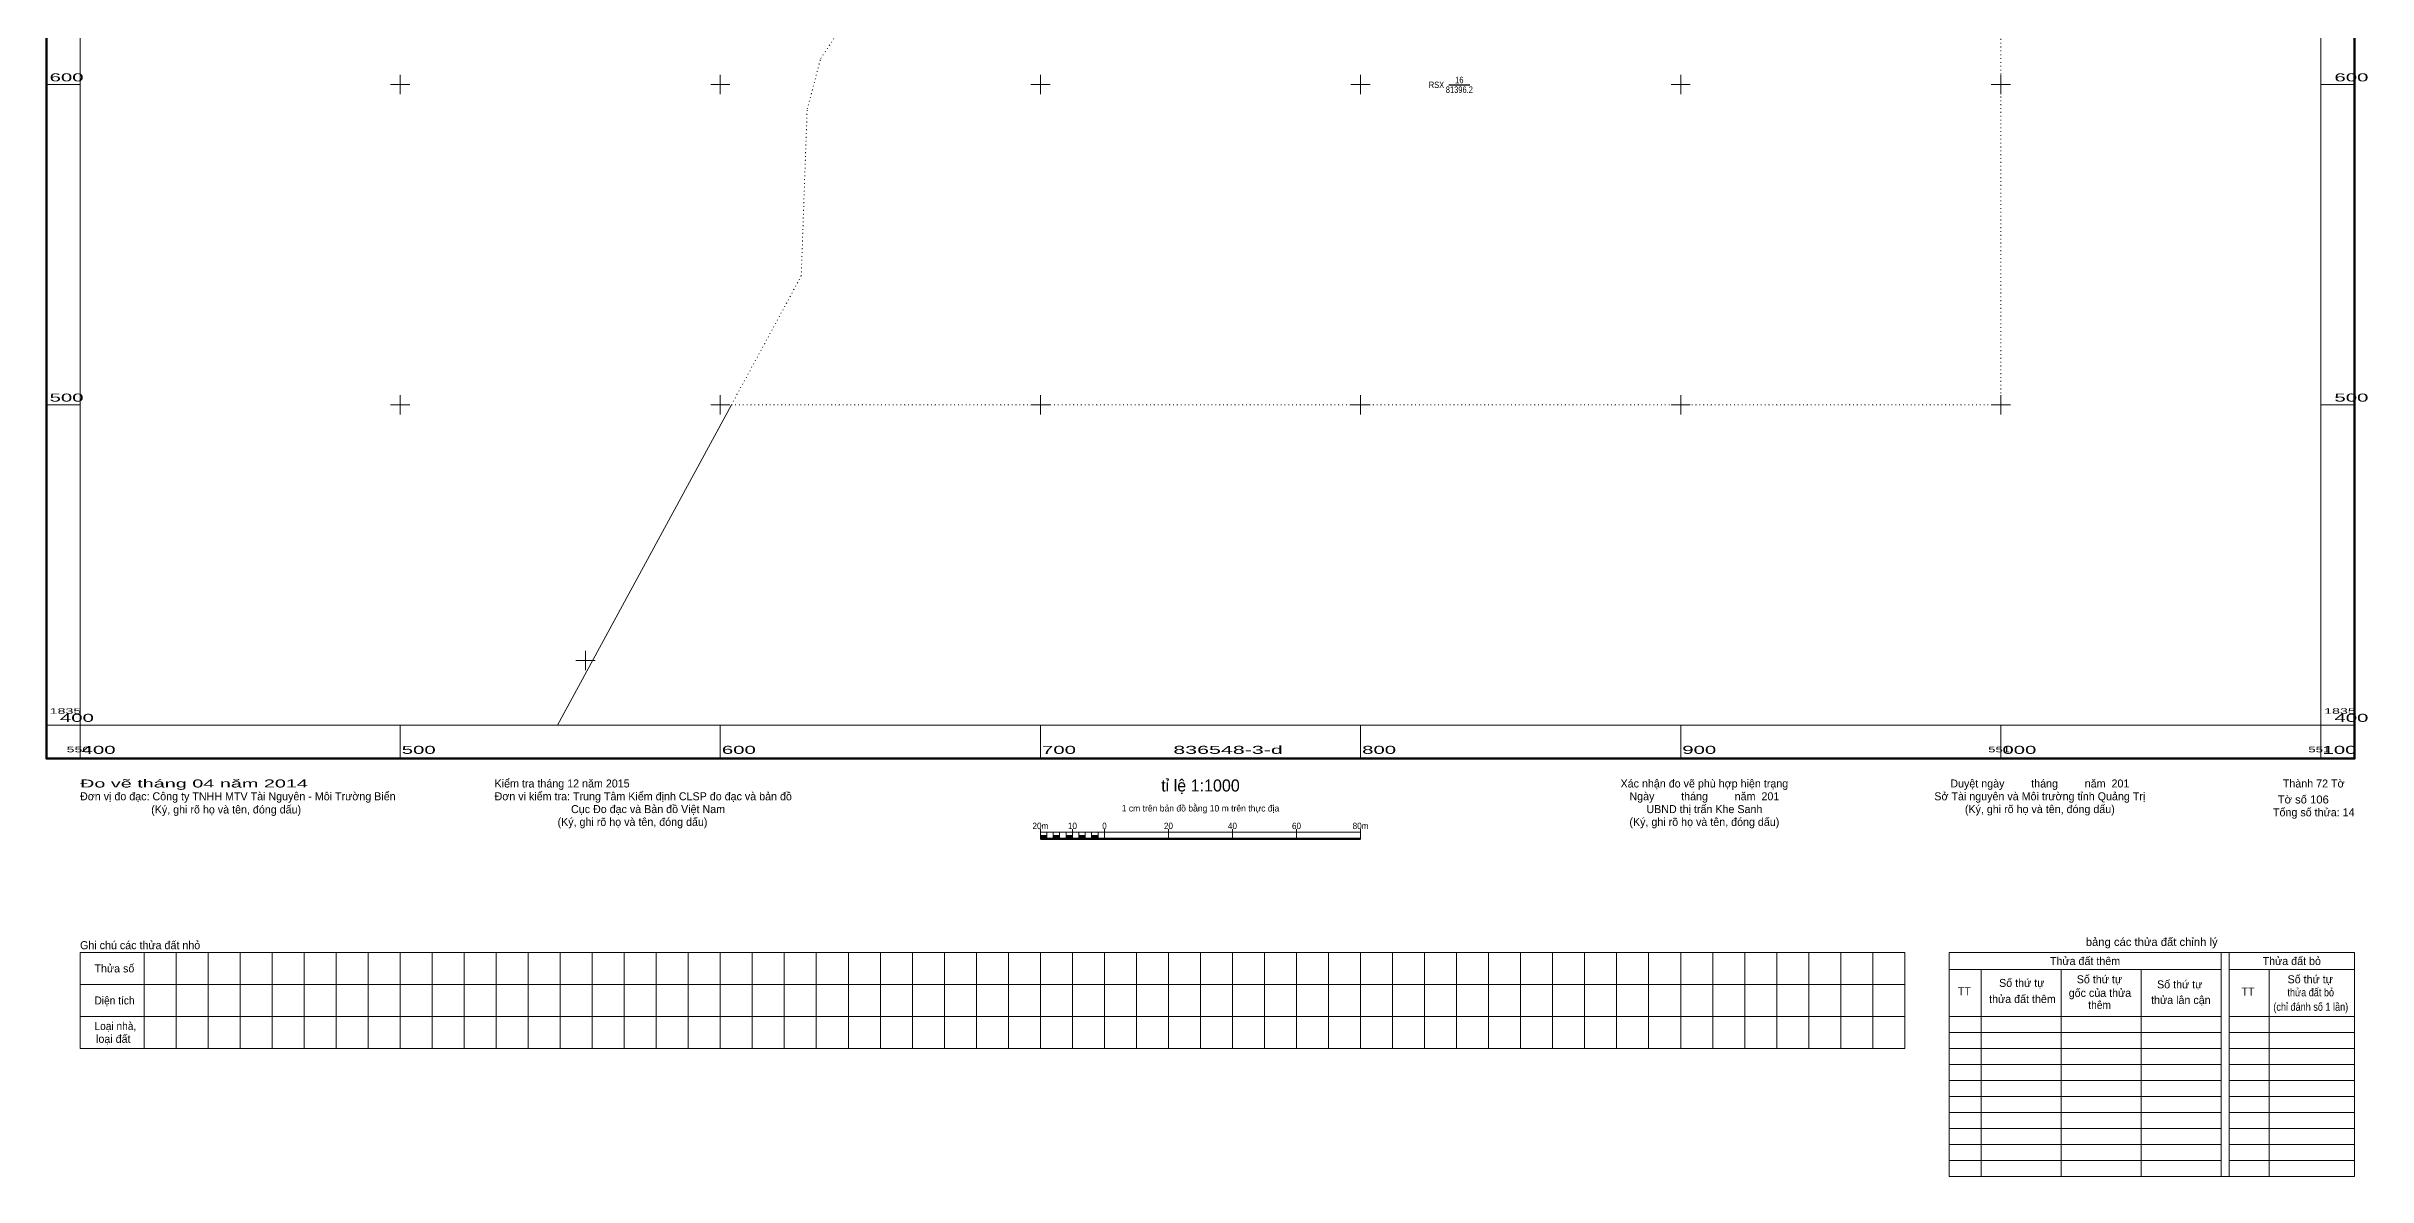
# Model space of a CAD drawing. Header units: metres. Extents: x 550390 to 551118, y 1835259 to 1836146.
# Drawn here: x 550390 to 551115, y 1835259 to 1835612 of the extents above; entities that cross this region are included whole.
import ezdxf
from ezdxf.enums import TextEntityAlignment as Align

# ---------------------------------------------------------------- set-up
doc = ezdxf.new("R2010")
doc.units = ezdxf.units.M
doc.header["$LTSCALE"] = 0.8
doc.linetypes.add('DOTTED', pattern=[1.5, 0.3, -1.2])
for name, color, linetype, lineweight in [('13', 7, 'Continuous', 25), ('23', 7, 'Continuous', 13), ('24', 7, 'DOTTED', 13), ('46', 7, 'DOTTED', 13), ('63', 7, 'Continuous', 13)]:
    doc.layers.add(name, color=color, linetype=linetype, lineweight=lineweight)

msp = doc.modelspace()

# ---------------------------------------------------------------- hatches: boundary and pattern name
at = {"layer": '23'}
for points in [[(550700, 1835364.5), (550700, 1835365.5), (550702, 1835365.5), (550702, 1835364.5)], [(550704, 1835364.5), (550704, 1835365.5), (550706, 1835365.5), (550706, 1835364.5)], [(550708, 1835364.5), (550708, 1835365.5), (550710, 1835365.5), (550710, 1835364.5)], [(550712, 1835364.5), (550712, 1835365.5), (550714, 1835365.5), (550714, 1835364.5)], [(550716, 1835364.5), (550716, 1835365.5), (550718, 1835365.5), (550718, 1835364.5)]]:
    msp.add_hatch(color=256, dxfattribs=at).paths.add_polyline_path(points)

# ---------------------------------------------------------------- linework, layer by layer
at = {"layer": '13'}
msp.add_line((550827.58, 1835599.92), (550834.15, 1835599.92), dxfattribs=at)
at = {"layer": '23'}
for p, q in [((550700, 1835364.5), (550700, 1835367.5)), ((550710, 1835364.5), (550710, 1835367.5)), ((550720, 1835364.5), (550720, 1835367.5)), ((550740, 1835364.5), (550740, 1835367.5)), ((550760, 1835364.5), (550760, 1835367.5)), ((550780, 1835364.5), (550780, 1835367.5)), ((550800, 1835364.5), (550800, 1835367.5)), ((550700, 1835366.5), (550800, 1835366.5)), ((550702, 1835364.5), (550702, 1835366.5)), ((550704, 1835364.5), (550704, 1835366.5)), ((550706, 1835364.5), (550706, 1835366.5)), ((550708, 1835364.5), (550708, 1835366.5)), ((550710, 1835364.5), (550710, 1835366.5)), ((550712, 1835364.5), (550712, 1835366.5)), ((550714, 1835364.5), (550714, 1835366.5)), ((550716, 1835364.5), (550716, 1835366.5)), ((550718, 1835364.5), (550718, 1835366.5)), ((550420, 1835329), (550420, 1835299)), ((550430, 1835329), (550430, 1835299)), ((550440, 1835329), (550440, 1835299)), ((550450, 1835329), (550450, 1835299)), ((550460, 1835329), (550460, 1835299)), ((550470, 1835329), (550470, 1835299)), ((550480, 1835329), (550480, 1835299)), ((550490, 1835329), (550490, 1835299)), ((550500, 1835329), (550500, 1835299)), ((550510, 1835329), (550510, 1835299)), ((550520, 1835329), (550520, 1835299)), ((550530, 1835329), (550530, 1835299)), ((550540, 1835329), (550540, 1835299)), ((550550, 1835329), (550550, 1835299)), ((550560, 1835329), (550560, 1835299)), ((550570, 1835329), (550570, 1835299)), ((550580, 1835329), (550580, 1835299)), ((550590, 1835329), (550590, 1835299)), ((550600, 1835329), (550600, 1835299)), ((550610, 1835329), (550610, 1835299)), ((550620, 1835329), (550620, 1835299)), ((550630, 1835329), (550630, 1835299)), ((550640, 1835329), (550640, 1835299)), ((550650, 1835329), (550650, 1835299)), ((550660, 1835329), (550660, 1835299)), ((550670, 1835329), (550670, 1835299)), ((550680, 1835329), (550680, 1835299)), ((550690, 1835329), (550690, 1835299)), ((550700, 1835329), (550700, 1835299)), ((550710, 1835329), (550710, 1835299)), ((550720, 1835329), (550720, 1835299)), ((550730, 1835329), (550730, 1835299)), ((550740, 1835329), (550740, 1835299)), ((550750, 1835329), (550750, 1835299)), ((550760, 1835329), (550760, 1835299)), ((550770, 1835329), (550770, 1835299)), ((550780, 1835329), (550780, 1835299)), ((550790, 1835329), (550790, 1835299)), ((550800, 1835329), (550800, 1835299)), ((550810, 1835329), (550810, 1835299)), ((550820, 1835329), (550820, 1835299)), ((550830, 1835329), (550830, 1835299)), ((550840, 1835329), (550840, 1835299)), ((550850, 1835329), (550850, 1835299)), ((550860, 1835329), (550860, 1835299)), ((550870, 1835329), (550870, 1835299)), ((550880, 1835329), (550880, 1835299)), ((550890, 1835329), (550890, 1835299)), ((550900, 1835329), (550900, 1835299)), ((550910, 1835329), (550910, 1835299)), ((550920, 1835329), (550920, 1835299)), ((550930, 1835329), (550930, 1835299)), ((550940, 1835329), (550940, 1835299)), ((550950, 1835329), (550950, 1835299)), ((550960, 1835329), (550960, 1835299)), ((550970, 1835329), (550970, 1835299)), ((550983.84, 1835329), (551110.5, 1835329)), ((550983.84, 1835329), (550983.84, 1835259)), ((551068.84, 1835329), (551068.84, 1835259)), ((551071.34, 1835329), (551071.34, 1835259)), ((551110.5, 1835329), (551110.5, 1835259)), ((550400, 1835319), (550970, 1835319)), ((550983.84, 1835323.63), (551068.84, 1835323.63)), ((550993.84, 1835323.63), (550993.84, 1835259)), ((551018.84, 1835323.63), (551018.84, 1835259)), ((551043.84, 1835323.63), (551043.84, 1835259)), ((551071.34, 1835323.63), (551110.5, 1835323.63)), ((551083.84, 1835323.63), (551083.84, 1835259)), ((550400, 1835309), (550970, 1835309)), ((550983.84, 1835309), (551068.84, 1835309)), ((550983.84, 1835304), (551068.84, 1835304)), ((551071.34, 1835309), (551110.5, 1835309)), ((551071.34, 1835304), (551110.5, 1835304)), ((550983.84, 1835299), (551068.84, 1835299)), ((551071.34, 1835299), (551110.5, 1835299)), ((550983.84, 1835294), (551068.84, 1835294)), ((550983.84, 1835289), (551068.84, 1835289)), ((551071.34, 1835294), (551110.5, 1835294)), ((551071.34, 1835289), (551110.5, 1835289)), ((550983.84, 1835284), (551068.84, 1835284)), ((551071.34, 1835284), (551110.5, 1835284)), ((550983.84, 1835279), (551068.84, 1835279)), ((550983.84, 1835274), (551068.84, 1835274)), ((551110.5, 1835279), (551071.34, 1835279)), ((551071.34, 1835274), (551110.5, 1835274)), ((550983.84, 1835269), (551068.84, 1835269)), ((551110.5, 1835269), (551071.34, 1835269)), ((550983.84, 1835264), (551068.84, 1835264)), ((550983.84, 1835259), (551068.84, 1835259)), ((551068.84, 1835259), (551071.34, 1835259)), ((551071.34, 1835264), (551110.5, 1835264)), ((551110.5, 1835259), (551071.34, 1835259))]:
    msp.add_line(p, q, dxfattribs=at)
at = {"layer": '23', "lineweight": 53}
msp.add_line((550700, 1835364.5), (550800, 1835364.5), dxfattribs=at)
at = {"layer": '23'}
for points in [[(550700, 1835364.5), (550700, 1835365.5), (550702, 1835365.5), (550702, 1835364.5)], [(550704, 1835364.5), (550704, 1835365.5), (550706, 1835365.5), (550706, 1835364.5)], [(550708, 1835364.5), (550708, 1835365.5), (550710, 1835365.5), (550710, 1835364.5)], [(550712, 1835364.5), (550712, 1835365.5), (550714, 1835365.5), (550714, 1835364.5)], [(550716, 1835364.5), (550716, 1835365.5), (550718, 1835365.5), (550718, 1835364.5)]]:
    msp.add_lwpolyline(points, close=True, dxfattribs=at)
msp.add_lwpolyline([(550970, 1835299), (550400, 1835299), (550400, 1835329), (550970, 1835329)], dxfattribs=at)
at = {"layer": '24'}
msp.add_lwpolyline([(550603.46, 1835500), (551000, 1835500), (551000, 1835713.28)], dxfattribs=at)
at = {"layer": '46', "linetype": 'Continuous'}
msp.add_line((550549.2, 1835400), (550603.46, 1835500), dxfattribs=at)
at = {"layer": '46'}
msp.add_lwpolyline([(550603.46, 1835500), (550625.29, 1835540.23), (550627.13, 1835592.4), (550631.38, 1835608.18), (550636.85, 1835616.37)], dxfattribs=at)
at = {"layer": '63'}
for p, q in [((550400, 1835600), (550389.5, 1835600)), ((550497, 1835600), (550503, 1835600)), ((550500, 1835597), (550500, 1835603)), ((550597, 1835600), (550603, 1835600)), ((550600, 1835597), (550600, 1835603)), ((550697, 1835600), (550703, 1835600)), ((550700, 1835597), (550700, 1835603)), ((550797, 1835600), (550803, 1835600)), ((550800, 1835597), (550800, 1835603)), ((550897, 1835600), (550903, 1835600)), ((550900, 1835597), (550900, 1835603)), ((550997, 1835600), (551003, 1835600)), ((551000, 1835597), (551000, 1835603)), ((551100, 1835600), (551110.5, 1835600)), ((550400, 1835500), (550389.5, 1835500)), ((550497, 1835500), (550503, 1835500)), ((550500, 1835497), (550500, 1835503)), ((550597, 1835500), (550603, 1835500)), ((550600, 1835497), (550600, 1835503)), ((550697, 1835500), (550703, 1835500)), ((550700, 1835497), (550700, 1835503)), ((550797, 1835500), (550803, 1835500)), ((550800, 1835497), (550800, 1835503)), ((550897, 1835500), (550903, 1835500)), ((550900, 1835497), (550900, 1835503)), ((550997, 1835500), (551003, 1835500)), ((551000, 1835497), (551000, 1835503)), ((551100, 1835500), (551110.5, 1835500)), ((550554.9, 1835420.13), (550560.9, 1835420.13)), ((550557.9, 1835417.13), (550557.9, 1835423.13)), ((550400, 1835400), (550389.5, 1835400)), ((550400, 1835400), (550400, 1835389.5)), ((550500, 1835400), (550500, 1835389.5)), ((550600, 1835400), (550600, 1835389.5)), ((550700, 1835400), (550700, 1835389.5)), ((550800, 1835400), (550800, 1835389.5)), ((550900, 1835400), (550900, 1835389.5)), ((551000, 1835400), (551000, 1835389.5)), ((551100, 1835400), (551100, 1835389.5)), ((551100, 1835400), (551110.5, 1835400))]:
    msp.add_line(p, q, dxfattribs=at)
at = {"layer": '63', "lineweight": 158}
msp.add_lwpolyline([(550389.5, 1836110.5), (551110.5, 1836110.5), (551110.5, 1835389.5), (550389.5, 1835389.5)], close=True, dxfattribs=at)
at = {"layer": '63'}
msp.add_lwpolyline([(551100, 1835887.96), (551100, 1835400), (550400, 1835400), (550400, 1836100), (550887.7, 1836100)], dxfattribs=at)

# ---------------------------------------------------------------- texts
at = {"layer": '13', "width": 0.8}
msp.add_text('RSX ', height=2, dxfattribs=at).set_placement((550826.76, 1835598.92), align=Align.RIGHT)
at = {"layer": '13', "width": 0.85}
for s, p in [('81396.2', (550830.865, 1835597.41)), ('16', (550830.865, 1835600.43))]:
    msp.add_text(s, height=2, dxfattribs=at).set_placement(p, align=Align.CENTER)
at = {"layer": '23'}
for s, width, p in [('Đo vẽ tháng 04 năm 2014', 1.85, (550400, 1835380.5)), ('Diện tích', 0.95, (550404.5, 1835312.75)), ('Loại nhà,', 0.95, (550404.5, 1835304.75))]:
    msp.add_text(s, height=2.5, dxfattribs=dict(at, width=width)).set_placement(p)
for s, p in [('Kiểm tra tháng 12 năm 2015', (550529.5, 1835380.5)), ('Đơn vị đo đạc: Công ty TNHH MTV Tài Nguyên - Môi Trường Biển', (550400, 1835376.5)), ('Đơn vi kiểm tra: Trung Tâm Kiểm định CLSP đo đạc và bản đồ', (550529.5, 1835376.5)), ('Cục Đo đạc và Bản đồ Việt Nam', (550553.37, 1835372.5)), ('(Ký, ghi rõ họ và tên, đóng dấu)', (550549.16, 1835368.5)), ('Ghi chú các thửa đất nhỏ', (550400, 1835330)), ('Thửa số', (550404.5, 1835322.75)), ('loại đất', (550405, 1835300.75))]:
    msp.add_text(s, height=2.5, dxfattribs=at).set_placement(p)
for s, height, p in [('tỉ lệ 1:1000', 3.75, (550750, 1835379.25)), ('Xác nhận đo vẽ phù hợp hiện trạng', 2.5, (550907.405, 1835380.5)), ('Duyệt ngày         tháng         năm  201', 2.5, (551012.195, 1835380.5)), ('(Ký, ghi rõ họ và tên, đóng dấu)', 2.5, (550445.64, 1835372.38)), ('1 cm trên bản đồ bằng 10 m trên thực địa', 2, (550749.995, 1835373)), ('Ngày         tháng         năm  201', 2.5, (550907.405, 1835376.5)), ('UBND thị trấn Khe Sanh', 2.5, (550907.405, 1835372.5)), ('Sở Tài nguyên và Môi trường tỉnh Quảng Trị', 2.5, (551012.185, 1835376.5)), ('(Ký, ghi rõ họ và tên, đóng dấu)', 2.5, (551012.19, 1835372.5)), ('(Ký, ghi rõ họ và tên, đóng dấu)', 2.5, (550907.4, 1835368.5)), ('Thửa đất thêm', 2.5, (551026.32, 1835325.06)), ('Thửa đất bỏ', 2.5, (551090.895, 1835325.06)), ('TT', 2.5, (550988.63, 1835315.64)), ('Số thứ tự', 2.5, (551006.54, 1835318.22)), ('gốc của thửa', 2.5, (551030.975, 1835315.11)), ('Số thứ tự', 2.5, (551030.8, 1835319.36)), ('Số thứ tự', 2.5, (551055.89, 1835317.76)), ('TT', 2.5, (551077.23, 1835315.52)), ('Số thứ tự', 2.5, (551096.65, 1835319.36)), ('thửa đất thêm', 2.5, (551006.765, 1835313.2)), ('thửa lân cận', 2.5, (551056.25, 1835312.9))]:
    msp.add_text(s, height=height, dxfattribs=at).set_placement(p, align=Align.CENTER)
for s, height, width, p in [('20m', 2, 0.95, (550700, 1835367.5)), ('10', 2, 0.95, (550709.995, 1835367.5)), ('0', 2, 0.9, (550720, 1835367.5)), ('20', 2, 0.95, (550739.995, 1835367.5)), ('40', 2, 0.95, (550759.995, 1835367.5)), ('60', 2, 0.95, (550779.995, 1835367.5)), ('80m', 2, 0.95, (550800, 1835367.5)), ('bảng các thửa đất chỉnh lý', 2.5, 1.05, (551047.145, 1835331.02)), ('thửa đất bỏ', 2.5, 0.85, (551096.82, 1835315.28)), ('thêm', 2.5, 0.95, (551030.875, 1835311.34)), ('(chỉ đánh số 1 lần)', 2.5, 0.85, (551096.83, 1835310.77))]:
    msp.add_text(s, height=height, dxfattribs=dict(at, width=width)).set_placement(p, align=Align.CENTER)
at = {"layer": '63', "width": 1.9}
for s, height, p in [('600', 2.5, (550390.5, 1835601)), ('500', 2.5, (550390.5, 1835501)), ('1835', 1.75, (550390.5, 1835403.5)), ('1835', 1.75, (551101, 1835403.5)), ('400', 2.5, (550400.5, 1835391)), ('500', 2.5, (550500.5, 1835391)), ('600', 2.5, (550600.5, 1835391)), ('700', 2.5, (550700.5, 1835391)), ('800', 2.5, (550800.5, 1835391)), ('900', 2.5, (550900.5, 1835391)), ('000', 2.5, (551000.5, 1835391)), ('100', 2.5, (551100.5, 1835391))]:
    msp.add_text(s, height=height, dxfattribs=at).set_placement(p)
at = {"layer": '63'}
for s, height, width, p in [('600', 2.5, 1.9, (551114.82, 1835601)), ('500', 2.5, 1.9, (551114.82, 1835501)), ('400', 2.5, 1.9, (550404.32, 1835401)), ('400', 2.5, 1.9, (551114.82, 1835401)), ('550', 1.75, 1.9, (550403.22, 1835391.5)), ('551', 1.75, 1.75, (551002.9, 1835391.5)), ('551', 1.75, 1.75, (551102.9, 1835391.5)), ('Tờ số 106', 2.5, 1.05, (551102.46, 1835375.5))]:
    msp.add_text(s, height=height, dxfattribs=dict(at, width=width)).set_placement(p, align=Align.RIGHT)
at = {"layer": '63', "width": 2}
msp.add_text('836548-3-d', height=2.5, dxfattribs=at).set_placement((550758.61, 1835391), align=Align.CENTER)
at = {"layer": '63'}
for s, p in [('Thành 72 Tờ', (551107.39, 1835380.5)), ('Tổng số thửa: 14', (551110.5, 1835371.5))]:
    msp.add_text(s, height=2.5, dxfattribs=at).set_placement(p, align=Align.RIGHT)

doc.saveas('drawing.dxf')
